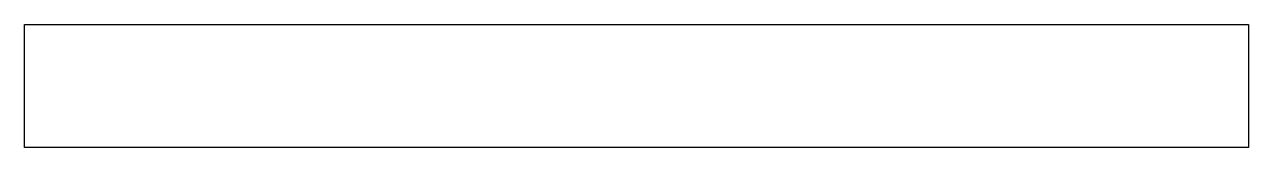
# Model space of a CAD drawing. Header units: metres. Extents: x 0 to 0.1, y 0 to 0.01.
import ezdxf

# ---------------------------------------------------------------- set-up
doc = ezdxf.new("R2010")
doc.units = ezdxf.units.M
doc.layers.get('0').update_dxf_attribs({"linetype": 'CONTINUOUS'})

msp = doc.modelspace()

# ---------------------------------------------------------------- linework, layer by layer
for p, q in [((0, 0), (0, 0.01)), ((0, 0.01), (0.1, 0.01)), ((0.1, 0.01), (0.1, 0)), ((0.1, 0), (0, 0))]:
    msp.add_line(p, q)

doc.saveas('drawing.dxf')
